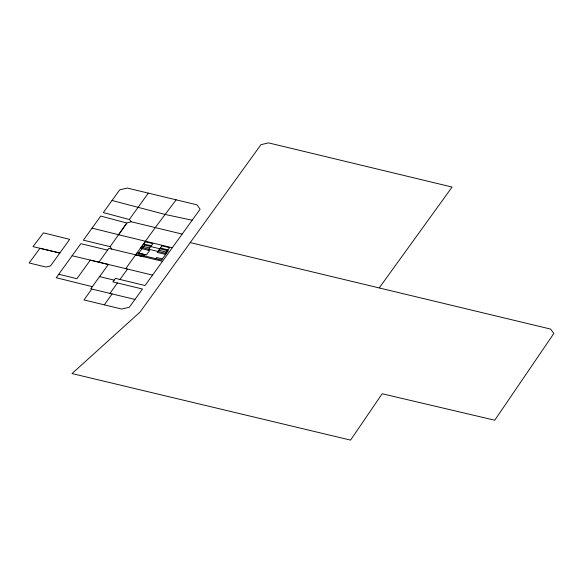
<?xml version="1.0" encoding="UTF-8"?>
<svg xmlns="http://www.w3.org/2000/svg" width="583" height="583" viewBox="0 0 583 583"><rect width="100%" height="100%" fill="white"/><g stroke="black" fill="none" stroke-linecap="round" stroke-linejoin="round"><path stroke-width="0.87" d="M110.092 246.631L126.846 223.027L100.757 216.067L83.354 240.181L110.092 246.631L111.849 249.13M92.063 228.121L118.626 234.745L126.854 223.019L131.27 221.78L182.151 234.082L200.1 209.224L196.974 204.83L127.283 188.054L119.697 189.861L103.293 212.569L129.346 219.514L131.27 221.78M91.786 289.022L84.018 299.939L121.709 309.048L129.317 307.248L142.478 289.015L112.905 281.866L115.449 278.368L145.014 285.517L182.151 234.082M104.313 304.851L112.104 293.912M98.921 262.19L108.824 248.38L162.497 261.301M129.346 219.514L148.322 193.119M92.333 286.668L56.238 277.734L80.833 243.679L107.571 250.136M176.153 199.816L155.151 227.713L125.724 268.646M109.917 293.387L117.453 282.966M119.974 279.476L127.495 269.076M379.307 287.842L452.087 187.056L268.544 142.879L260.958 144.679L140.117 312L72.03 373.565L350.572 440.121L382.164 393.751L494.748 420.212L553.85 333.461L550.644 329.082L190.247 242.594M143.68 255.704L144.497 254.589L138.776 253.197M144.934 254.56L143.338 256.746L135.766 254.902L137.362 252.716L146.435 254.931L149.634 250.559L140.554 248.343L145.349 241.785L152.921 243.628L148.133 250.187M155.799 258.655L156.616 257.54L162.329 258.932M192.15 220.228L165.521 214.537L112.023 200.479M99.584 276.626L114.181 280.117M118.626 234.745L172.269 247.76M72.117 255.733L152.535 275.103M134.972 299.422L90.795 288.789L108.372 264.463L90.321 260.127L76.912 278.725L58.766 274.229M143.753 243.971L151.325 245.815M160.412 248.03L167.984 249.874M142.157 246.157L149.729 248.001M158.816 250.216L166.388 252.06M142.769 247.731L166.323 253.474M59.816 253.022L50.481 265.957L45.926 267.029L29.15 262.984L39.95 248.292L59.816 253.022L69.683 239.365L43.47 232.85L33.012 246.631L59.816 253.022M144.708 245.086L137.967 254.312L161.52 260.047L168.261 250.828L144.708 245.086M162.008 245.844L157.221 252.403L164.792 254.246L169.587 247.688L162.008 245.844"/></g></svg>
